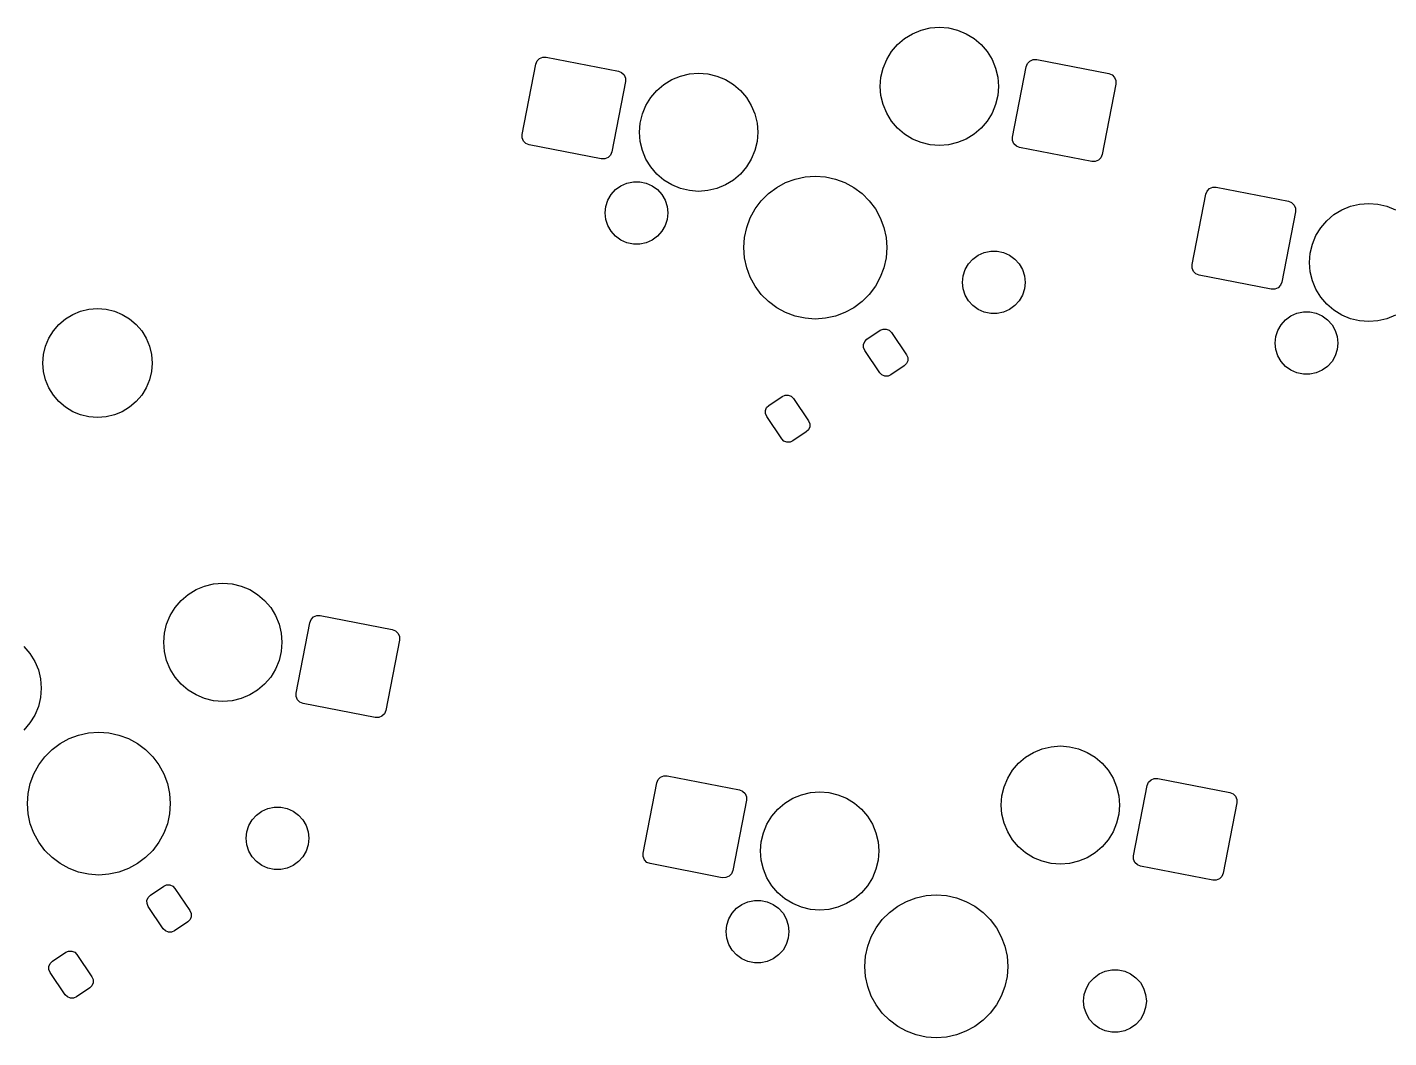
# Model space of a CAD drawing. Extents: x 101 to 518, y -308 to -134.
# Drawn here: x 145.46 to 183.46, y -276.43 to -248.22 of the extents above; entities that cross this region are included whole.
import ezdxf

# ---------------------------------------------------------------- set-up
doc = ezdxf.new("R2010")
doc.units = 0
doc.layers.add('BLACK', color=7, linetype='CONTINUOUS')

msp = doc.modelspace()

# ---------------------------------------------------------------- linework, layer by layer
at = {"layer": 'BLACK', "linetype": 'CONTINUOUS'}
for p, q in [((169.952152, -248.534298), (170.172914, -248.399015)), ((170.172914, -248.399015), (170.41212, -248.299933)), ((170.41212, -248.299933), (170.663881, -248.23949)), ((170.663881, -248.23949), (170.921998, -248.219176)), ((170.921998, -248.219176), (171.180115, -248.23949)), ((171.180115, -248.23949), (171.431876, -248.299933)), ((171.431876, -248.299933), (171.671082, -248.399015)), ((171.671082, -248.399015), (171.891844, -248.534298)), ((169.451837, -249.120092), (169.58712, -248.89933)), ((169.58712, -248.89933), (169.755272, -248.70245)), ((169.755272, -248.70245), (169.952152, -248.534298)), ((171.891844, -248.534298), (172.088724, -248.70245)), ((172.088724, -248.70245), (172.256876, -248.89933)), ((172.256876, -248.89933), (172.392159, -249.120092)), ((159.27685, -251.211846), (159.658468, -249.248591)), ((159.658468, -249.248591), (159.695404, -249.158309)), ((159.695404, -249.158309), (159.764077, -249.089034)), ((159.764077, -249.089034), (159.854033, -249.051312)), ((159.854033, -249.051312), (159.951577, -249.050887)), ((159.951577, -249.050887), (161.963913, -249.442045)), ((169.352755, -249.359298), (169.451837, -249.120092)), ((172.392159, -249.120092), (172.491241, -249.359298)), ((173.346008, -249.321639), (173.382944, -249.231357)), ((173.382944, -249.231357), (173.451617, -249.162082)), ((173.451617, -249.162082), (173.541573, -249.12436)), ((173.541573, -249.12436), (173.639117, -249.123935)), ((173.639117, -249.123935), (175.651453, -249.515093)), ((161.963913, -249.442045), (162.054195, -249.47898)), ((162.054195, -249.47898), (162.123471, -249.547654)), ((162.123471, -249.547654), (162.161192, -249.63761)), ((162.161192, -249.63761), (162.161618, -249.735154)), ((163.454926, -249.680711), (163.694132, -249.581629)), ((163.694132, -249.581629), (163.945893, -249.521186)), ((163.945893, -249.521186), (164.20401, -249.500872)), ((164.20401, -249.500872), (164.462127, -249.521186)), ((164.462127, -249.521186), (164.713888, -249.581629)), ((164.713888, -249.581629), (164.953094, -249.680711)), ((169.271998, -249.869176), (169.292312, -249.611059)), ((169.292312, -249.611059), (169.352755, -249.359298)), ((172.491241, -249.359298), (172.551684, -249.611059)), ((172.551684, -249.611059), (172.571998, -249.869176)), ((172.96439, -251.284894), (173.346008, -249.321639)), ((175.651453, -249.515093), (175.741735, -249.552028)), ((175.741735, -249.552028), (175.811011, -249.620702)), ((175.811011, -249.620702), (175.848732, -249.710658)), ((162.161618, -249.735154), (161.78, -251.698409)), ((162.869132, -250.181026), (163.037284, -249.984146)), ((163.037284, -249.984146), (163.234164, -249.815994)), ((163.234164, -249.815994), (163.454926, -249.680711)), ((164.953094, -249.680711), (165.173856, -249.815994)), ((165.173856, -249.815994), (165.370736, -249.984146)), ((165.370736, -249.984146), (165.538888, -250.181026)), ((169.292312, -250.127293), (169.271998, -249.869176)), ((172.571998, -249.869176), (172.551684, -250.127293)), ((175.849158, -249.808202), (175.46754, -251.771457)), ((175.848732, -249.710658), (175.849158, -249.808202)), ((162.634767, -250.640994), (162.733849, -250.401788)), ((162.733849, -250.401788), (162.869132, -250.181026)), ((165.538888, -250.181026), (165.674171, -250.401788)), ((165.674171, -250.401788), (165.773253, -250.640994)), ((169.352755, -250.379054), (169.292312, -250.127293)), ((169.451837, -250.61826), (169.352755, -250.379054)), ((172.491241, -250.379054), (172.392159, -250.61826)), ((172.551684, -250.127293), (172.491241, -250.379054)), ((162.574324, -250.892755), (162.634767, -250.640994)), ((165.773253, -250.640994), (165.833696, -250.892755)), ((169.58712, -250.839022), (169.451837, -250.61826)), ((172.392159, -250.61826), (172.256876, -250.839022)), ((162.55401, -251.150872), (162.574324, -250.892755)), ((162.574324, -251.408989), (162.55401, -251.150872)), ((165.833696, -250.892755), (165.85401, -251.150872)), ((165.85401, -251.150872), (165.833696, -251.408989)), ((169.755272, -251.035902), (169.58712, -250.839022)), ((169.952152, -251.204054), (169.755272, -251.035902)), ((172.088724, -251.035902), (171.891844, -251.204054)), ((172.256876, -250.839022), (172.088724, -251.035902)), ((159.277276, -251.30939), (159.27685, -251.211846)), ((159.314997, -251.399346), (159.277276, -251.30939)), ((159.384273, -251.46802), (159.314997, -251.399346)), ((159.474555, -251.504955), (159.384273, -251.46802)), ((161.486891, -251.896113), (159.474555, -251.504955)), ((162.634767, -251.66075), (162.574324, -251.408989)), ((165.833696, -251.408989), (165.773253, -251.66075)), ((170.172914, -251.339337), (169.952152, -251.204054)), ((170.41212, -251.438419), (170.172914, -251.339337)), ((170.663881, -251.498862), (170.41212, -251.438419)), ((170.921998, -251.519176), (170.663881, -251.498862)), ((171.180115, -251.498862), (170.921998, -251.519176)), ((171.431876, -251.438419), (171.180115, -251.498862)), ((171.671082, -251.339337), (171.431876, -251.438419)), ((171.891844, -251.204054), (171.671082, -251.339337)), ((172.964816, -251.382438), (172.96439, -251.284894)), ((173.002537, -251.472394), (172.964816, -251.382438)), ((173.071813, -251.541068), (173.002537, -251.472394)), ((173.162095, -251.578003), (173.071813, -251.541068)), ((161.584435, -251.895688), (161.486891, -251.896113)), ((161.674391, -251.857966), (161.584435, -251.895688)), ((161.743064, -251.788691), (161.674391, -251.857966)), ((161.78, -251.698409), (161.743064, -251.788691)), ((162.733849, -251.899956), (162.634767, -251.66075)), ((162.869132, -252.120718), (162.733849, -251.899956)), ((165.674171, -251.899956), (165.538888, -252.120718)), ((165.773253, -251.66075), (165.674171, -251.899956)), ((175.174431, -251.969161), (173.162095, -251.578003)), ((175.361931, -251.931014), (175.271975, -251.968736)), ((175.430604, -251.861739), (175.361931, -251.931014)), ((175.46754, -251.771457), (175.430604, -251.861739)), ((163.037284, -252.317598), (162.869132, -252.120718)), ((163.234164, -252.48575), (163.037284, -252.317598)), ((165.370736, -252.317598), (165.173856, -252.48575)), ((165.538888, -252.120718), (165.370736, -252.317598)), ((175.271975, -251.968736), (175.174431, -251.969161)), ((161.8872, -252.751625), (162.035189, -252.644105)), ((162.035189, -252.644105), (162.202299, -252.569703)), ((162.202299, -252.569703), (162.381227, -252.53167)), ((162.381227, -252.53167), (162.564151, -252.53167)), ((162.564151, -252.53167), (162.743079, -252.569703)), ((162.743079, -252.569703), (162.910189, -252.644105)), ((162.910189, -252.644105), (163.058178, -252.751625)), ((163.454926, -252.621033), (163.234164, -252.48575)), ((163.694132, -252.720115), (163.454926, -252.621033)), ((164.953094, -252.621033), (164.713888, -252.720115)), ((165.173856, -252.48575), (164.953094, -252.621033)), ((166.153628, -252.864298), (166.381371, -252.693812)), ((166.381371, -252.693812), (166.631059, -252.557472)), ((166.631059, -252.557472), (166.897608, -252.458054)), ((166.897608, -252.458054), (167.175593, -252.397582)), ((167.175593, -252.397582), (167.459355, -252.377287)), ((167.459355, -252.377287), (167.743117, -252.397582)), ((167.743117, -252.397582), (168.021102, -252.458054)), ((168.021102, -252.458054), (168.287651, -252.557472)), ((168.287651, -252.557472), (168.537339, -252.693812)), ((168.537339, -252.693812), (168.765082, -252.864298)), ((178.464075, -252.723945), (178.554031, -252.686223)), ((178.554031, -252.686223), (178.651575, -252.685798)), ((178.651575, -252.685798), (180.663911, -253.076956)), ((161.61681, -253.219954), (161.673337, -253.045982)), ((161.673337, -253.045982), (161.764799, -252.887565)), ((161.764799, -252.887565), (161.8872, -252.751625)), ((163.058178, -252.751625), (163.180579, -252.887565)), ((163.180579, -252.887565), (163.272041, -253.045982)), ((163.272041, -253.045982), (163.328568, -253.219954)), ((163.945893, -252.780558), (163.694132, -252.720115)), ((164.20401, -252.800872), (163.945893, -252.780558)), ((164.462127, -252.780558), (164.20401, -252.800872)), ((164.713888, -252.720115), (164.462127, -252.780558)), ((165.78198, -253.293203), (165.952466, -253.06546)), ((165.952466, -253.06546), (166.153628, -252.864298)), ((168.765082, -252.864298), (168.966244, -253.06546)), ((168.966244, -253.06546), (169.13673, -253.293203)), ((177.976848, -254.846757), (178.358466, -252.883502)), ((178.358466, -252.883502), (178.395402, -252.79322)), ((178.395402, -252.79322), (178.464075, -252.723945)), ((180.663911, -253.076956), (180.754193, -253.113891)), ((161.597689, -253.401877), (161.61681, -253.219954)), ((161.61681, -253.5838), (161.597689, -253.401877)), ((163.328568, -253.219954), (163.347689, -253.401877)), ((163.347689, -253.401877), (163.328568, -253.5838)), ((165.64564, -253.542891), (165.78198, -253.293203)), ((169.13673, -253.293203), (169.27307, -253.542891)), ((180.861616, -253.370065), (180.479998, -255.33332)), ((180.754193, -253.113891), (180.823469, -253.182565)), ((180.823469, -253.182565), (180.86119, -253.272521)), ((180.86119, -253.272521), (180.861616, -253.370065)), ((181.737282, -253.619057), (181.934162, -253.450905)), ((181.934162, -253.450905), (182.154924, -253.315622)), ((182.154924, -253.315622), (182.39413, -253.21654)), ((182.39413, -253.21654), (182.645891, -253.156097)), ((182.645891, -253.156097), (182.904008, -253.135783)), ((182.904008, -253.135783), (183.162125, -253.156097)), ((183.162125, -253.156097), (183.413886, -253.21654)), ((183.413886, -253.21654), (183.653092, -253.315622)), ((161.673337, -253.757772), (161.61681, -253.5838)), ((161.764799, -253.916189), (161.673337, -253.757772)), ((163.272041, -253.757772), (163.180579, -253.916189)), ((163.328568, -253.5838), (163.272041, -253.757772)), ((165.48575, -254.087425), (165.546222, -253.80944)), ((165.546222, -253.80944), (165.64564, -253.542891)), ((169.27307, -253.542891), (169.372488, -253.80944)), ((169.372488, -253.80944), (169.43296, -254.087425)), ((181.433847, -254.036699), (181.56913, -253.815937)), ((181.56913, -253.815937), (181.737282, -253.619057)), ((161.8872, -254.052129), (161.764799, -253.916189)), ((162.035189, -254.159649), (161.8872, -254.052129)), ((162.202299, -254.234051), (162.035189, -254.159649)), ((162.910189, -254.159649), (162.743079, -254.234051)), ((163.058178, -254.052129), (162.910189, -254.159649)), ((163.180579, -253.916189), (163.058178, -254.052129)), ((165.465455, -254.371187), (165.48575, -254.087425)), ((169.43296, -254.087425), (169.453255, -254.371187)), ((181.334765, -254.275905), (181.433847, -254.036699)), ((162.381227, -254.272084), (162.202299, -254.234051)), ((162.564151, -254.272084), (162.381227, -254.272084)), ((162.743079, -254.234051), (162.564151, -254.272084)), ((165.48575, -254.654949), (165.465455, -254.371187)), ((169.453255, -254.371187), (169.43296, -254.654949)), ((171.860532, -254.690245), (172.008521, -254.582725)), ((172.008521, -254.582725), (172.175631, -254.508323)), ((172.175631, -254.508323), (172.354559, -254.47029)), ((172.354559, -254.47029), (172.537483, -254.47029)), ((172.537483, -254.47029), (172.716411, -254.508323)), ((172.716411, -254.508323), (172.883521, -254.582725)), ((172.883521, -254.582725), (173.03151, -254.690245)), ((181.254008, -254.785783), (181.274322, -254.527666)), ((181.274322, -254.527666), (181.334765, -254.275905)), ((165.546222, -254.932934), (165.48575, -254.654949)), ((165.64564, -255.199483), (165.546222, -254.932934)), ((169.372488, -254.932934), (169.27307, -255.199483)), ((169.43296, -254.654949), (169.372488, -254.932934)), ((171.646669, -254.984602), (171.738131, -254.826185)), ((171.738131, -254.826185), (171.860532, -254.690245)), ((173.03151, -254.690245), (173.153911, -254.826185)), ((173.153911, -254.826185), (173.245373, -254.984602)), ((177.977274, -254.944301), (177.976848, -254.846757)), ((178.014995, -255.034257), (177.977274, -254.944301)), ((181.274322, -255.0439), (181.254008, -254.785783)), ((165.78198, -255.449171), (165.64564, -255.199483)), ((169.27307, -255.199483), (169.13673, -255.449171)), ((171.571021, -255.340497), (171.590142, -255.158574)), ((171.590142, -255.52242), (171.571021, -255.340497)), ((171.590142, -255.158574), (171.646669, -254.984602)), ((173.245373, -254.984602), (173.3019, -255.158574)), ((173.3019, -255.158574), (173.321021, -255.340497)), ((173.321021, -255.340497), (173.3019, -255.52242)), ((178.084271, -255.102931), (178.014995, -255.034257)), ((178.174553, -255.139866), (178.084271, -255.102931)), ((180.186889, -255.531024), (178.174553, -255.139866)), ((180.479998, -255.33332), (180.443062, -255.423602)), ((181.334765, -255.295661), (181.274322, -255.0439)), ((181.433847, -255.534867), (181.334765, -255.295661)), ((165.952466, -255.676914), (165.78198, -255.449171)), ((166.153628, -255.878076), (165.952466, -255.676914)), ((168.966244, -255.676914), (168.765082, -255.878076)), ((169.13673, -255.449171), (168.966244, -255.676914)), ((171.646669, -255.696392), (171.590142, -255.52242)), ((171.738131, -255.854809), (171.646669, -255.696392)), ((173.245373, -255.696392), (173.153911, -255.854809)), ((173.3019, -255.52242), (173.245373, -255.696392)), ((180.284433, -255.530599), (180.186889, -255.531024)), ((180.374389, -255.492877), (180.284433, -255.530599)), ((180.443062, -255.423602), (180.374389, -255.492877)), ((181.56913, -255.755629), (181.433847, -255.534867)), ((146.955614, -256.14353), (147.18815, -256.087703)), ((147.18815, -256.087703), (147.426556, -256.06894)), ((147.426556, -256.06894), (147.664962, -256.087703)), ((147.664962, -256.087703), (147.897498, -256.14353)), ((166.381371, -256.048562), (166.153628, -255.878076)), ((166.631059, -256.184902), (166.381371, -256.048562)), ((168.537339, -256.048562), (168.287651, -256.184902)), ((168.765082, -255.878076), (168.537339, -256.048562)), ((171.860532, -255.990749), (171.738131, -255.854809)), ((172.008521, -256.098269), (171.860532, -255.990749)), ((172.175631, -256.172671), (172.008521, -256.098269)), ((172.883521, -256.098269), (172.716411, -256.172671)), ((173.03151, -255.990749), (172.883521, -256.098269)), ((173.153911, -255.854809), (173.03151, -255.990749)), ((181.737282, -255.952509), (181.56913, -255.755629)), ((181.934162, -256.120661), (181.737282, -255.952509)), ((146.348925, -256.515309), (146.530771, -256.359998)), ((146.530771, -256.359998), (146.734674, -256.235046)), ((146.734674, -256.235046), (146.955614, -256.14353)), ((147.897498, -256.14353), (148.118438, -256.235046)), ((148.118438, -256.235046), (148.322341, -256.359998)), ((148.322341, -256.359998), (148.504187, -256.515309)), ((166.897608, -256.28432), (166.631059, -256.184902)), ((167.175593, -256.344792), (166.897608, -256.28432)), ((167.459355, -256.365087), (167.175593, -256.344792)), ((167.743117, -256.344792), (167.459355, -256.365087)), ((168.021102, -256.28432), (167.743117, -256.344792)), ((168.287651, -256.184902), (168.021102, -256.28432)), ((172.354559, -256.210704), (172.175631, -256.172671)), ((172.537483, -256.210704), (172.354559, -256.210704)), ((172.716411, -256.172671), (172.537483, -256.210704)), ((180.464797, -256.522476), (180.587198, -256.386536)), ((180.587198, -256.386536), (180.735187, -256.279016)), ((180.735187, -256.279016), (180.902297, -256.204614)), ((180.902297, -256.204614), (181.081225, -256.166581)), ((181.081225, -256.166581), (181.264149, -256.166581)), ((181.264149, -256.166581), (181.443077, -256.204614)), ((181.443077, -256.204614), (181.610187, -256.279016)), ((181.610187, -256.279016), (181.758176, -256.386536)), ((181.758176, -256.386536), (181.880577, -256.522476)), ((182.154924, -256.255944), (181.934162, -256.120661)), ((182.39413, -256.355026), (182.154924, -256.255944)), ((182.645891, -256.415469), (182.39413, -256.355026)), ((182.904008, -256.435783), (182.645891, -256.415469)), ((183.162125, -256.415469), (182.904008, -256.435783)), ((183.413886, -256.355026), (183.162125, -256.415469)), ((183.653092, -256.255944), (183.413886, -256.355026)), ((146.068662, -256.901058), (146.193614, -256.697155)), ((146.193614, -256.697155), (146.348925, -256.515309)), ((148.504187, -256.515309), (148.659498, -256.697155)), ((148.659498, -256.697155), (148.78445, -256.901058)), ((168.899662, -256.929177), (169.272729, -256.67754)), ((169.272729, -256.67754), (169.353689, -256.64359)), ((169.353689, -256.64359), (169.441479, -256.643207)), ((169.441479, -256.643207), (169.522733, -256.676449)), ((169.522733, -256.676449), (169.585081, -256.738255)), ((169.585081, -256.738255), (170.004475, -257.360033)), ((180.297687, -257.036788), (180.316808, -256.854865)), ((180.316808, -256.854865), (180.373335, -256.680893)), ((180.373335, -256.680893), (180.464797, -256.522476)), ((181.880577, -256.522476), (181.972039, -256.680893)), ((181.972039, -256.680893), (182.028566, -256.854865)), ((182.028566, -256.854865), (182.047687, -257.036788)), ((145.921319, -257.354534), (145.977146, -257.121998)), ((145.977146, -257.121998), (146.068662, -256.901058)), ((148.78445, -256.901058), (148.875966, -257.121998)), ((148.875966, -257.121998), (148.931793, -257.354534)), ((168.804614, -257.072778), (168.837856, -256.991525)), ((168.804997, -257.160568), (168.804614, -257.072778)), ((168.838947, -257.241529), (168.804997, -257.160568)), ((168.837856, -256.991525), (168.899662, -256.929177)), ((169.258341, -257.863307), (168.838947, -257.241529)), ((180.316808, -257.218711), (180.297687, -257.036788)), ((180.373335, -257.392683), (180.316808, -257.218711)), ((182.028566, -257.218711), (181.972039, -257.392683)), ((182.047687, -257.036788), (182.028566, -257.218711)), ((145.902556, -257.59294), (145.921319, -257.354534)), ((145.921319, -257.831346), (145.902556, -257.59294)), ((148.931793, -257.354534), (148.950556, -257.59294)), ((148.950556, -257.59294), (148.931793, -257.831346)), ((170.005566, -257.610037), (169.94376, -257.672385)), ((170.004475, -257.360033), (170.038425, -257.440994)), ((170.038808, -257.528784), (170.005566, -257.610037)), ((170.038425, -257.440994), (170.038808, -257.528784)), ((180.464797, -257.5511), (180.373335, -257.392683)), ((180.587198, -257.68704), (180.464797, -257.5511)), ((181.880577, -257.5511), (181.758176, -257.68704)), ((181.972039, -257.392683), (181.880577, -257.5511)), ((145.977146, -258.063882), (145.921319, -257.831346)), ((148.931793, -257.831346), (148.875966, -258.063882)), ((169.320689, -257.925113), (169.258341, -257.863307)), ((169.401943, -257.958355), (169.320689, -257.925113)), ((169.489733, -257.957972), (169.401943, -257.958355)), ((169.570693, -257.924022), (169.489733, -257.957972)), ((169.94376, -257.672385), (169.570693, -257.924022)), ((180.735187, -257.79456), (180.587198, -257.68704)), ((180.902297, -257.868962), (180.735187, -257.79456)), ((181.081225, -257.906995), (180.902297, -257.868962)), ((181.264149, -257.906995), (181.081225, -257.906995)), ((181.443077, -257.868962), (181.264149, -257.906995)), ((181.610187, -257.79456), (181.443077, -257.868962)), ((181.758176, -257.68704), (181.610187, -257.79456)), ((146.068662, -258.284822), (145.977146, -258.063882)), ((146.193614, -258.488725), (146.068662, -258.284822)), ((148.78445, -258.284822), (148.659498, -258.488725)), ((148.875966, -258.063882), (148.78445, -258.284822)), ((146.348925, -258.670571), (146.193614, -258.488725)), ((146.530771, -258.825882), (146.348925, -258.670571)), ((148.504187, -258.670571), (148.322341, -258.825882)), ((148.659498, -258.488725), (148.504187, -258.670571)), ((166.102032, -258.836861), (166.163838, -258.774513)), ((166.163838, -258.774513), (166.536905, -258.522876)), ((166.536905, -258.522876), (166.617865, -258.488926)), ((166.617865, -258.488926), (166.705655, -258.488543)), ((166.705655, -258.488543), (166.786909, -258.521785)), ((166.786909, -258.521785), (166.849257, -258.583591)), ((166.849257, -258.583591), (167.268651, -259.205369)), ((146.734674, -258.950834), (146.530771, -258.825882)), ((146.955614, -259.04235), (146.734674, -258.950834)), ((147.18815, -259.098177), (146.955614, -259.04235)), ((147.426556, -259.11694), (147.18815, -259.098177)), ((147.664962, -259.098177), (147.426556, -259.11694)), ((147.897498, -259.04235), (147.664962, -259.098177)), ((148.118438, -258.950834), (147.897498, -259.04235)), ((148.322341, -258.825882), (148.118438, -258.950834)), ((166.06879, -258.918114), (166.102032, -258.836861)), ((166.069173, -259.005904), (166.06879, -258.918114)), ((166.103123, -259.086865), (166.069173, -259.005904)), ((166.522517, -259.708643), (166.103123, -259.086865)), ((167.207936, -259.517721), (166.834869, -259.769358)), ((167.269742, -259.455373), (167.207936, -259.517721)), ((167.268651, -259.205369), (167.302601, -259.28633)), ((167.302984, -259.37412), (167.269742, -259.455373)), ((167.302601, -259.28633), (167.302984, -259.37412)), ((166.584865, -259.770449), (166.522517, -259.708643)), ((166.666119, -259.803691), (166.584865, -259.770449)), ((166.753909, -259.803308), (166.666119, -259.803691)), ((166.834869, -259.769358), (166.753909, -259.803308)), ((149.757862, -264.221901), (149.954742, -264.053749)), ((149.954742, -264.053749), (150.175504, -263.918466)), ((150.175504, -263.918466), (150.41471, -263.819384)), ((150.41471, -263.819384), (150.666471, -263.758941)), ((150.666471, -263.758941), (150.924588, -263.738627)), ((150.924588, -263.738627), (151.182705, -263.758941)), ((151.182705, -263.758941), (151.434466, -263.819384)), ((151.434466, -263.819384), (151.673672, -263.918466)), ((151.673672, -263.918466), (151.894434, -264.053749)), ((151.894434, -264.053749), (152.091314, -264.221901)), ((149.454427, -264.639543), (149.58971, -264.418781)), ((149.58971, -264.418781), (149.757862, -264.221901)), ((152.091314, -264.221901), (152.259466, -264.418781)), ((152.259466, -264.418781), (152.394749, -264.639543)), ((149.355345, -264.878749), (149.454427, -264.639543)), ((152.394749, -264.639543), (152.493831, -264.878749)), ((152.96698, -266.804345), (153.348598, -264.84109)), ((153.348598, -264.84109), (153.385534, -264.750808)), ((153.385534, -264.750808), (153.454207, -264.681533)), ((153.454207, -264.681533), (153.544163, -264.643811)), ((153.544163, -264.643811), (153.641707, -264.643386)), ((153.641707, -264.643386), (155.654043, -265.034544)), ((149.274588, -265.388627), (149.294902, -265.13051)), ((149.294902, -265.13051), (149.355345, -264.878749)), ((152.493831, -264.878749), (152.554274, -265.13051)), ((152.554274, -265.13051), (152.574588, -265.388627)), ((155.654043, -265.034544), (155.744325, -265.071479)), ((155.744325, -265.071479), (155.813601, -265.140153)), ((155.813601, -265.140153), (155.851322, -265.230109)), ((155.851322, -265.230109), (155.851748, -265.327653)), ((145.373326, -265.503597), (145.541478, -265.700477)), ((149.294902, -265.646744), (149.274588, -265.388627)), ((152.574588, -265.388627), (152.554274, -265.646744)), ((155.851748, -265.327653), (155.47013, -267.290908)), ((145.541478, -265.700477), (145.676761, -265.921239)), ((145.676761, -265.921239), (145.775843, -266.160445)), ((149.355345, -265.898505), (149.294902, -265.646744)), ((149.454427, -266.137711), (149.355345, -265.898505)), ((152.493831, -265.898505), (152.394749, -266.137711)), ((152.554274, -265.646744), (152.493831, -265.898505)), ((145.775843, -266.160445), (145.836286, -266.412206)), ((149.58971, -266.358473), (149.454427, -266.137711)), ((149.757862, -266.555353), (149.58971, -266.358473)), ((152.259466, -266.358473), (152.091314, -266.555353)), ((152.394749, -266.137711), (152.259466, -266.358473)), ((145.836286, -266.412206), (145.8566, -266.670323)), ((145.8566, -266.670323), (145.836286, -266.92844)), ((149.954742, -266.723505), (149.757862, -266.555353)), ((150.175504, -266.858788), (149.954742, -266.723505)), ((151.894434, -266.723505), (151.673672, -266.858788)), ((152.091314, -266.555353), (151.894434, -266.723505)), ((145.836286, -266.92844), (145.775843, -267.180201)), ((150.41471, -266.95787), (150.175504, -266.858788)), ((150.666471, -267.018313), (150.41471, -266.95787)), ((150.924588, -267.038627), (150.666471, -267.018313)), ((151.182705, -267.018313), (150.924588, -267.038627)), ((151.434466, -266.95787), (151.182705, -267.018313)), ((151.673672, -266.858788), (151.434466, -266.95787)), ((152.967406, -266.901889), (152.96698, -266.804345)), ((153.005127, -266.991845), (152.967406, -266.901889)), ((153.074403, -267.060519), (153.005127, -266.991845)), ((153.164685, -267.097454), (153.074403, -267.060519)), ((155.177021, -267.488612), (153.164685, -267.097454)), ((145.676761, -267.419407), (145.541478, -267.640169)), ((145.775843, -267.180201), (145.676761, -267.419407)), ((155.274565, -267.488187), (155.177021, -267.488612)), ((155.364521, -267.450465), (155.274565, -267.488187)), ((155.433194, -267.38119), (155.364521, -267.450465)), ((155.47013, -267.290908), (155.433194, -267.38119)), ((145.541478, -267.640169), (145.373326, -267.837049)), ((147.178183, -267.917033), (147.461945, -267.896738)), ((147.461945, -267.896738), (147.745707, -267.917033)), ((146.156218, -268.383749), (146.383961, -268.213263)), ((146.383961, -268.213263), (146.633649, -268.076923)), ((146.633649, -268.076923), (146.900198, -267.977505)), ((146.900198, -267.977505), (147.178183, -267.917033)), ((147.745707, -267.917033), (148.023692, -267.977505)), ((148.023692, -267.977505), (148.290241, -268.076923)), ((148.290241, -268.076923), (148.539929, -268.213263)), ((148.539929, -268.213263), (148.767672, -268.383749)), ((145.78457, -268.812654), (145.955056, -268.584911)), ((145.955056, -268.584911), (146.156218, -268.383749)), ((148.767672, -268.383749), (148.968834, -268.584911)), ((148.968834, -268.584911), (149.13932, -268.812654)), ((173.13286, -268.76554), (173.32974, -268.597388)), ((173.32974, -268.597388), (173.550502, -268.462105)), ((173.550502, -268.462105), (173.789708, -268.363023)), ((173.789708, -268.363023), (174.041469, -268.30258)), ((174.041469, -268.30258), (174.299586, -268.282266)), ((174.299586, -268.282266), (174.557703, -268.30258)), ((174.557703, -268.30258), (174.809464, -268.363023)), ((174.809464, -268.363023), (175.04867, -268.462105)), ((175.04867, -268.462105), (175.269432, -268.597388)), ((175.269432, -268.597388), (175.466312, -268.76554)), ((145.64823, -269.062342), (145.78457, -268.812654)), ((149.13932, -268.812654), (149.27566, -269.062342)), ((172.829425, -269.183182), (172.964708, -268.96242)), ((172.964708, -268.96242), (173.13286, -268.76554)), ((175.466312, -268.76554), (175.634464, -268.96242)), ((175.634464, -268.96242), (175.769747, -269.183182)), ((145.48834, -269.606876), (145.548812, -269.328891)), ((145.548812, -269.328891), (145.64823, -269.062342)), ((149.27566, -269.062342), (149.375078, -269.328891)), ((149.375078, -269.328891), (149.43555, -269.606876)), ((162.654438, -271.274936), (163.036056, -269.311681)), ((163.036056, -269.311681), (163.072992, -269.221399)), ((163.072992, -269.221399), (163.141665, -269.152124)), ((163.141665, -269.152124), (163.231621, -269.114402)), ((163.231621, -269.114402), (163.329165, -269.113977)), ((163.329165, -269.113977), (165.341501, -269.505135)), ((172.730343, -269.422388), (172.829425, -269.183182)), ((175.769747, -269.183182), (175.868829, -269.422388)), ((176.341978, -271.347984), (176.723596, -269.384729)), ((176.723596, -269.384729), (176.760532, -269.294447)), ((176.760532, -269.294447), (176.829205, -269.225172)), ((176.829205, -269.225172), (176.919161, -269.18745)), ((176.919161, -269.18745), (177.016705, -269.187025)), ((177.016705, -269.187025), (179.029041, -269.578183)), ((145.468045, -269.890638), (145.48834, -269.606876)), ((149.43555, -269.606876), (149.455845, -269.890638)), ((165.539206, -269.798244), (165.157588, -271.761499)), ((165.341501, -269.505135), (165.431783, -269.54207)), ((165.431783, -269.54207), (165.501059, -269.610744)), ((165.501059, -269.610744), (165.53878, -269.7007)), ((165.53878, -269.7007), (165.539206, -269.798244)), ((166.611752, -269.879084), (166.832514, -269.743801)), ((166.832514, -269.743801), (167.07172, -269.644719)), ((167.07172, -269.644719), (167.323481, -269.584276)), ((167.323481, -269.584276), (167.581598, -269.563962)), ((167.581598, -269.563962), (167.839715, -269.584276)), ((167.839715, -269.584276), (168.091476, -269.644719)), ((168.091476, -269.644719), (168.330682, -269.743801)), ((168.330682, -269.743801), (168.551444, -269.879084)), ((172.649586, -269.932266), (172.6699, -269.674149)), ((172.6699, -269.674149), (172.730343, -269.422388)), ((175.868829, -269.422388), (175.929272, -269.674149)), ((175.929272, -269.674149), (175.949586, -269.932266)), ((179.029041, -269.578183), (179.119323, -269.615118)), ((179.119323, -269.615118), (179.188599, -269.683792)), ((179.188599, -269.683792), (179.22632, -269.773748)), ((179.22632, -269.773748), (179.226746, -269.871292)), ((145.48834, -270.1744), (145.468045, -269.890638)), ((145.548812, -270.452385), (145.48834, -270.1744)), ((149.43555, -270.1744), (149.375078, -270.452385)), ((149.455845, -269.890638), (149.43555, -270.1744)), ((151.863122, -270.209696), (152.011111, -270.102176)), ((152.011111, -270.102176), (152.178221, -270.027774)), ((152.178221, -270.027774), (152.357149, -269.989741)), ((152.357149, -269.989741), (152.540073, -269.989741)), ((152.540073, -269.989741), (152.719001, -270.027774)), ((152.719001, -270.027774), (152.886111, -270.102176)), ((152.886111, -270.102176), (153.0341, -270.209696)), ((166.24672, -270.244116), (166.414872, -270.047236)), ((166.414872, -270.047236), (166.611752, -269.879084)), ((168.551444, -269.879084), (168.748324, -270.047236)), ((168.748324, -270.047236), (168.916476, -270.244116)), ((172.6699, -270.190383), (172.649586, -269.932266)), ((175.949586, -269.932266), (175.929272, -270.190383)), ((179.226746, -269.871292), (178.845128, -271.834547)), ((145.64823, -270.718934), (145.548812, -270.452385)), ((149.375078, -270.452385), (149.27566, -270.718934)), ((151.592732, -270.678025), (151.649259, -270.504053)), ((151.649259, -270.504053), (151.740721, -270.345636)), ((151.740721, -270.345636), (151.863122, -270.209696)), ((153.0341, -270.209696), (153.156501, -270.345636)), ((153.156501, -270.345636), (153.247963, -270.504053)), ((153.247963, -270.504053), (153.30449, -270.678025)), ((166.012355, -270.704084), (166.111437, -270.464878)), ((166.111437, -270.464878), (166.24672, -270.244116)), ((168.916476, -270.244116), (169.051759, -270.464878)), ((169.051759, -270.464878), (169.150841, -270.704084)), ((172.730343, -270.442144), (172.6699, -270.190383)), ((172.829425, -270.68135), (172.730343, -270.442144)), ((175.868829, -270.442144), (175.769747, -270.68135)), ((175.929272, -270.190383), (175.868829, -270.442144)), ((145.78457, -270.968622), (145.64823, -270.718934)), ((149.27566, -270.718934), (149.13932, -270.968622)), ((151.573611, -270.859948), (151.592732, -270.678025)), ((151.592732, -271.041871), (151.573611, -270.859948)), ((153.30449, -270.678025), (153.323611, -270.859948)), ((153.323611, -270.859948), (153.30449, -271.041871)), ((165.951912, -270.955845), (166.012355, -270.704084)), ((169.150841, -270.704084), (169.211284, -270.955845)), ((172.964708, -270.902112), (172.829425, -270.68135)), ((173.13286, -271.098992), (172.964708, -270.902112)), ((175.634464, -270.902112), (175.466312, -271.098992)), ((175.769747, -270.68135), (175.634464, -270.902112)), ((145.955056, -271.196365), (145.78457, -270.968622)), ((146.156218, -271.397527), (145.955056, -271.196365)), ((148.968834, -271.196365), (148.767672, -271.397527)), ((149.13932, -270.968622), (148.968834, -271.196365)), ((151.649259, -271.215843), (151.592732, -271.041871)), ((151.740721, -271.37426), (151.649259, -271.215843)), ((153.247963, -271.215843), (153.156501, -271.37426)), ((153.30449, -271.041871), (153.247963, -271.215843)), ((162.654864, -271.37248), (162.654438, -271.274936)), ((165.931598, -271.213962), (165.951912, -270.955845)), ((165.951912, -271.472079), (165.931598, -271.213962)), ((169.211284, -270.955845), (169.231598, -271.213962)), ((169.231598, -271.213962), (169.211284, -271.472079)), ((173.32974, -271.267144), (173.13286, -271.098992)), ((173.550502, -271.402427), (173.32974, -271.267144)), ((175.269432, -271.267144), (175.04867, -271.402427)), ((175.466312, -271.098992), (175.269432, -271.267144)), ((146.383961, -271.568013), (146.156218, -271.397527)), ((146.633649, -271.704353), (146.383961, -271.568013)), ((148.539929, -271.568013), (148.290241, -271.704353)), ((148.767672, -271.397527), (148.539929, -271.568013)), ((151.863122, -271.5102), (151.740721, -271.37426)), ((152.011111, -271.61772), (151.863122, -271.5102)), ((152.178221, -271.692122), (152.011111, -271.61772)), ((152.357149, -271.730155), (152.178221, -271.692122)), ((152.719001, -271.692122), (152.540073, -271.730155)), ((152.886111, -271.61772), (152.719001, -271.692122)), ((153.0341, -271.5102), (152.886111, -271.61772)), ((153.156501, -271.37426), (153.0341, -271.5102)), ((162.692585, -271.462436), (162.654864, -271.37248)), ((162.761861, -271.53111), (162.692585, -271.462436)), ((162.852143, -271.568045), (162.761861, -271.53111)), ((164.864479, -271.959203), (162.852143, -271.568045)), ((166.012355, -271.72384), (165.951912, -271.472079)), ((169.211284, -271.472079), (169.150841, -271.72384)), ((173.789708, -271.501509), (173.550502, -271.402427)), ((174.041469, -271.561952), (173.789708, -271.501509)), ((174.299586, -271.582266), (174.041469, -271.561952)), ((174.557703, -271.561952), (174.299586, -271.582266)), ((174.809464, -271.501509), (174.557703, -271.561952)), ((175.04867, -271.402427), (174.809464, -271.501509)), ((176.342404, -271.445528), (176.341978, -271.347984)), ((176.380125, -271.535484), (176.342404, -271.445528)), ((176.449401, -271.604158), (176.380125, -271.535484)), ((176.539683, -271.641093), (176.449401, -271.604158)), ((178.552019, -272.032251), (176.539683, -271.641093)), ((146.900198, -271.803771), (146.633649, -271.704353)), ((147.178183, -271.864243), (146.900198, -271.803771)), ((147.461945, -271.884538), (147.178183, -271.864243)), ((147.745707, -271.864243), (147.461945, -271.884538)), ((148.023692, -271.803771), (147.745707, -271.864243)), ((148.290241, -271.704353), (148.023692, -271.803771)), ((152.540073, -271.730155), (152.357149, -271.730155)), ((164.962023, -271.958778), (164.864479, -271.959203)), ((165.051979, -271.921056), (164.962023, -271.958778)), ((165.120652, -271.851781), (165.051979, -271.921056)), ((165.157588, -271.761499), (165.120652, -271.851781)), ((166.111437, -271.963046), (166.012355, -271.72384)), ((166.24672, -272.183808), (166.111437, -271.963046)), ((169.051759, -271.963046), (168.916476, -272.183808)), ((169.150841, -271.72384), (169.051759, -271.963046)), ((178.649563, -272.031826), (178.552019, -272.032251)), ((178.739519, -271.994104), (178.649563, -272.031826)), ((178.808192, -271.924829), (178.739519, -271.994104)), ((178.845128, -271.834547), (178.808192, -271.924829)), ((148.840447, -272.510976), (148.902253, -272.448628)), ((148.902253, -272.448628), (149.27532, -272.196991)), ((149.27532, -272.196991), (149.35628, -272.163041)), ((149.35628, -272.163041), (149.44407, -272.162658)), ((149.44407, -272.162658), (149.525324, -272.1959)), ((149.525324, -272.1959), (149.587672, -272.257706)), ((149.587672, -272.257706), (150.007066, -272.879484)), ((166.414872, -272.380688), (166.24672, -272.183808)), ((166.611752, -272.54884), (166.414872, -272.380688)), ((168.748324, -272.380688), (168.551444, -272.54884)), ((168.916476, -272.183808), (168.748324, -272.380688)), ((170.553181, -272.460672), (170.836943, -272.440377)), ((170.836943, -272.440377), (171.120705, -272.460672)), ((148.807205, -272.592229), (148.840447, -272.510976)), ((148.807588, -272.680019), (148.807205, -272.592229)), ((148.841538, -272.76098), (148.807588, -272.680019)), ((149.260932, -273.382758), (148.841538, -272.76098)), ((165.142387, -272.950655), (165.264788, -272.814715)), ((165.264788, -272.814715), (165.412777, -272.707195)), ((165.412777, -272.707195), (165.579887, -272.632793)), ((165.579887, -272.632793), (165.758815, -272.59476)), ((165.758815, -272.59476), (165.941739, -272.59476)), ((165.941739, -272.59476), (166.120667, -272.632793)), ((166.120667, -272.632793), (166.287777, -272.707195)), ((166.287777, -272.707195), (166.435766, -272.814715)), ((166.435766, -272.814715), (166.558167, -272.950655)), ((166.832514, -272.684123), (166.611752, -272.54884)), ((167.07172, -272.783205), (166.832514, -272.684123)), ((167.323481, -272.843648), (167.07172, -272.783205)), ((168.091476, -272.783205), (167.839715, -272.843648)), ((168.330682, -272.684123), (168.091476, -272.783205)), ((168.551444, -272.54884), (168.330682, -272.684123)), ((169.531216, -272.927388), (169.758959, -272.756902)), ((169.758959, -272.756902), (170.008647, -272.620562)), ((170.008647, -272.620562), (170.275196, -272.521144)), ((170.275196, -272.521144), (170.553181, -272.460672)), ((171.120705, -272.460672), (171.39869, -272.521144)), ((171.39869, -272.521144), (171.665239, -272.620562)), ((171.665239, -272.620562), (171.914927, -272.756902)), ((171.914927, -272.756902), (172.14267, -272.927388)), ((149.946351, -273.191836), (149.573284, -273.443473)), ((150.008157, -273.129488), (149.946351, -273.191836)), ((150.007066, -272.879484), (150.041016, -272.960445)), ((150.041399, -273.048235), (150.008157, -273.129488)), ((150.041016, -272.960445), (150.041399, -273.048235)), ((164.994398, -273.283044), (165.050925, -273.109072)), ((165.050925, -273.109072), (165.142387, -272.950655)), ((166.558167, -272.950655), (166.649629, -273.109072)), ((166.649629, -273.109072), (166.706156, -273.283044)), ((167.581598, -272.863962), (167.323481, -272.843648)), ((167.839715, -272.843648), (167.581598, -272.863962)), ((169.159568, -273.356293), (169.330054, -273.12855)), ((169.330054, -273.12855), (169.531216, -272.927388)), ((172.14267, -272.927388), (172.343832, -273.12855)), ((172.343832, -273.12855), (172.514318, -273.356293)), ((149.32328, -273.444564), (149.260932, -273.382758)), ((149.404534, -273.477806), (149.32328, -273.444564)), ((149.492324, -273.477423), (149.404534, -273.477806)), ((149.573284, -273.443473), (149.492324, -273.477423)), ((164.975277, -273.464967), (164.994398, -273.283044)), ((164.994398, -273.64689), (164.975277, -273.464967)), ((166.706156, -273.283044), (166.725277, -273.464967)), ((166.725277, -273.464967), (166.706156, -273.64689)), ((169.023228, -273.605981), (169.159568, -273.356293)), ((172.514318, -273.356293), (172.650658, -273.605981)), ((165.050925, -273.820862), (164.994398, -273.64689)), ((165.142387, -273.979279), (165.050925, -273.820862)), ((165.264788, -274.115219), (165.142387, -273.979279)), ((166.558167, -273.979279), (166.435766, -274.115219)), ((166.649629, -273.820862), (166.558167, -273.979279)), ((166.706156, -273.64689), (166.649629, -273.820862)), ((168.863338, -274.150515), (168.92381, -273.87253)), ((168.92381, -273.87253), (169.023228, -273.605981)), ((172.650658, -273.605981), (172.750076, -273.87253)), ((172.750076, -273.87253), (172.810548, -274.150515)), ((146.071381, -274.437565), (146.104623, -274.356312)), ((146.104623, -274.356312), (146.166429, -274.293964)), ((146.166429, -274.293964), (146.539496, -274.042327)), ((146.539496, -274.042327), (146.620456, -274.008377)), ((146.620456, -274.008377), (146.708246, -274.007994)), ((146.708246, -274.007994), (146.7895, -274.041236)), ((146.7895, -274.041236), (146.851848, -274.103042)), ((146.851848, -274.103042), (147.271242, -274.72482)), ((165.412777, -274.222739), (165.264788, -274.115219)), ((165.579887, -274.297141), (165.412777, -274.222739)), ((165.758815, -274.335174), (165.579887, -274.297141)), ((165.941739, -274.335174), (165.758815, -274.335174)), ((166.120667, -274.297141), (165.941739, -274.335174)), ((166.287777, -274.222739), (166.120667, -274.297141)), ((166.435766, -274.115219), (166.287777, -274.222739)), ((168.843043, -274.434277), (168.863338, -274.150515)), ((172.810548, -274.150515), (172.830843, -274.434277)), ((146.071764, -274.525355), (146.071381, -274.437565)), ((146.105714, -274.606316), (146.071764, -274.525355)), ((146.525108, -275.228094), (146.105714, -274.606316)), ((147.271242, -274.72482), (147.305192, -274.805781)), ((168.863338, -274.718039), (168.843043, -274.434277)), ((168.92381, -274.996024), (168.863338, -274.718039)), ((172.810548, -274.718039), (172.750076, -274.996024)), ((172.830843, -274.434277), (172.810548, -274.718039)), ((175.23812, -274.753335), (175.386109, -274.645815)), ((175.386109, -274.645815), (175.553219, -274.571413)), ((175.553219, -274.571413), (175.732147, -274.53338)), ((175.732147, -274.53338), (175.915071, -274.53338)), ((175.915071, -274.53338), (176.093999, -274.571413)), ((176.093999, -274.571413), (176.261109, -274.645815)), ((176.261109, -274.645815), (176.409098, -274.753335)), ((147.210527, -275.037172), (146.83746, -275.288809)), ((147.272333, -274.974824), (147.210527, -275.037172)), ((147.305575, -274.893571), (147.272333, -274.974824)), ((147.305192, -274.805781), (147.305575, -274.893571)), ((169.023228, -275.262573), (168.92381, -274.996024)), ((172.750076, -274.996024), (172.650658, -275.262573)), ((174.96773, -275.221664), (175.024257, -275.047692)), ((175.024257, -275.047692), (175.115719, -274.889275)), ((175.115719, -274.889275), (175.23812, -274.753335)), ((176.409098, -274.753335), (176.531499, -274.889275)), ((176.531499, -274.889275), (176.622961, -275.047692)), ((176.622961, -275.047692), (176.679488, -275.221664)), ((146.587456, -275.2899), (146.525108, -275.228094)), ((146.66871, -275.323142), (146.587456, -275.2899)), ((146.7565, -275.322759), (146.66871, -275.323142)), ((146.83746, -275.288809), (146.7565, -275.322759)), ((169.159568, -275.512261), (169.023228, -275.262573)), ((172.650658, -275.262573), (172.514318, -275.512261)), ((174.948609, -275.403587), (174.96773, -275.221664)), ((174.96773, -275.58551), (174.948609, -275.403587)), ((176.679488, -275.221664), (176.698609, -275.403587)), ((176.698609, -275.403587), (176.679488, -275.58551)), ((169.330054, -275.740004), (169.159568, -275.512261)), ((169.531216, -275.941166), (169.330054, -275.740004)), ((172.343832, -275.740004), (172.14267, -275.941166)), ((172.514318, -275.512261), (172.343832, -275.740004)), ((175.024257, -275.759482), (174.96773, -275.58551)), ((175.115719, -275.917899), (175.024257, -275.759482)), ((176.622961, -275.759482), (176.531499, -275.917899)), ((176.679488, -275.58551), (176.622961, -275.759482)), ((169.758959, -276.111652), (169.531216, -275.941166)), ((170.008647, -276.247992), (169.758959, -276.111652)), ((170.275196, -276.34741), (170.008647, -276.247992)), ((171.665239, -276.247992), (171.39869, -276.34741)), ((171.914927, -276.111652), (171.665239, -276.247992)), ((172.14267, -275.941166), (171.914927, -276.111652)), ((175.23812, -276.053839), (175.115719, -275.917899)), ((175.386109, -276.161359), (175.23812, -276.053839)), ((175.553219, -276.235761), (175.386109, -276.161359)), ((175.732147, -276.273794), (175.553219, -276.235761)), ((176.093999, -276.235761), (175.915071, -276.273794)), ((176.261109, -276.161359), (176.093999, -276.235761)), ((176.409098, -276.053839), (176.261109, -276.161359)), ((176.531499, -275.917899), (176.409098, -276.053839)), ((170.553181, -276.407882), (170.275196, -276.34741)), ((170.836943, -276.428177), (170.553181, -276.407882)), ((171.120705, -276.407882), (170.836943, -276.428177)), ((171.39869, -276.34741), (171.120705, -276.407882)), ((175.915071, -276.273794), (175.732147, -276.273794))]:
    msp.add_line(p, q, dxfattribs=at)

doc.saveas('drawing.dxf')
